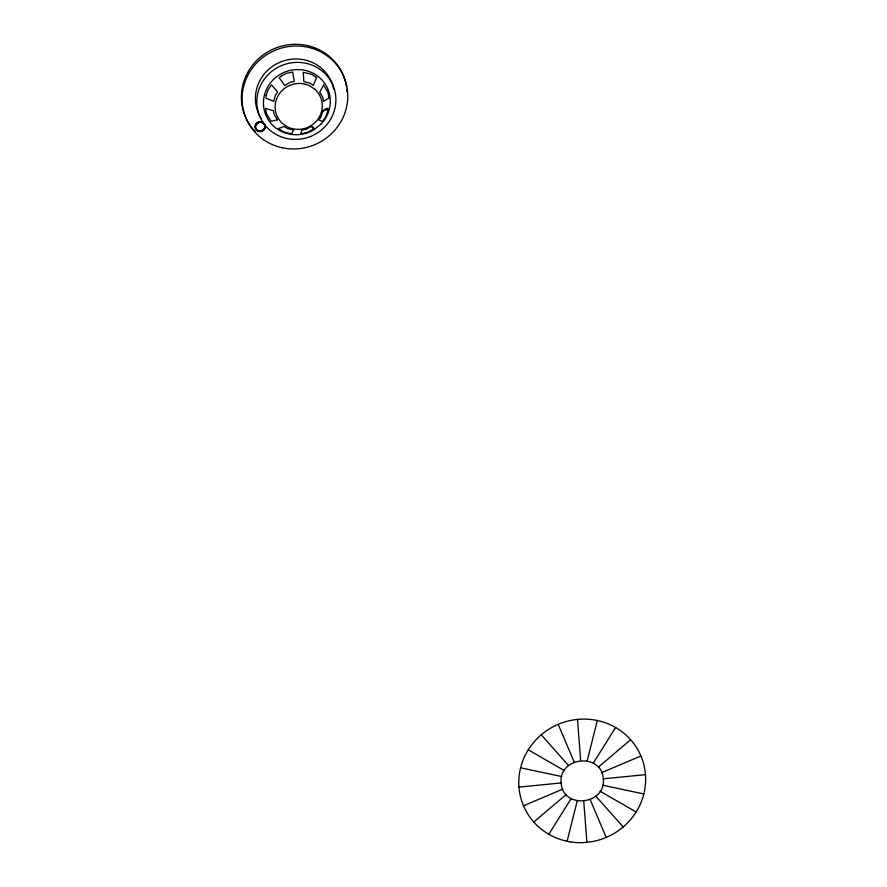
<?xml version="1.0" encoding="UTF-8"?>
<svg xmlns="http://www.w3.org/2000/svg" width="887" height="887" viewBox="0 0 887 887"><rect width="100%" height="100%" fill="white"/><g stroke="black" fill="none" stroke-linecap="round" stroke-linejoin="round"><path stroke-width="1.33" d="M561.127 782.955C558.233 756.866 601.708 752.109 603.293 778.808C606.176 804.897 562.713 809.665 561.127 782.955L518.95 787.102M328.146 109.4L325.862 116.674L322.38 121.452L318.71 119.978C323.19 116.286 320.684 108.414 328.279 108.336L328.146 109.4L322.835 110.908M256.066 128.637C253.205 124.014 261.776 119.002 264.481 124.812C267.198 129.247 258.294 134.425 255.977 128.415M259.581 122.317L257.396 123.315L255.611 126.142M567.126 841.264L577.204 800.906M587.205 760.869L597.295 720.499M548.82 834.268L571.173 798.533M593.248 763.241L615.589 727.495M533.797 822.049L566.205 794.497M598.215 767.277L630.624 739.725M313.71 128.925L306.647 132.706L300.782 133.737L301.846 130.101L305.982 129.369L311.448 126.309L314.397 128.371L313.71 128.925L311.448 126.309M262.031 130.555L263.151 130.145M523.496 805.795L562.746 789.142M601.674 772.632L640.913 755.979M603.293 778.808L645.459 774.661M258.516 130.722L260.978 131.132M262.995 123.049L260.778 122.262M520.602 767.809L561.781 776.546M602.628 785.217L643.818 793.965M528.275 749.781L564.376 770.603M600.033 791.171L636.134 811.982M541.236 734.813L568.656 765.658M595.754 796.116L623.184 826.961M558.2 724.346L574.244 762.144M590.165 799.63L606.22 837.428M264.559 128.238L263.982 129.28M577.515 719.412L580.641 760.392M583.768 801.371L586.895 842.351M264.814 124.402A5.089 4.901 -22.8 0 1 264.271 129.314M263.35 130.267A5.089 4.901 -22.8 0 1 256.52 130.012A5.089 4.901 -22.8 0 1 256.376 123.36A5.089 4.901 -22.8 0 1 263.173 122.45M255.722 132.052A53.142 51.191 -22.8 0 1 271.045 50.127A53.142 51.191 -22.8 0 1 346.451 86.593M346.806 89.265A53.142 51.191 -22.8 0 1 347.005 91.949M261.122 118.326A39.749 38.285 -22.8 0 1 280.802 61.89A39.749 38.285 -22.8 0 1 333.789 89.365M266.144 95.253L265.923 98.147L273.773 101.351L275.314 95.441L277.675 92.015L271.455 84.886L268.107 89.753L266.144 95.253M316.637 77.524L313.311 85.352L309.885 83.101L303.864 81.671L303.243 72.302L311.78 74.331L316.637 77.524M293.586 129.89L291.956 133.471L288.985 133.372L283.363 131.686L278.407 128.615L284.04 126.464L287.521 128.615L293.586 129.89M323.633 85.019L319.719 92.17L322.779 97.37L323.478 101.373L328.966 98.069L327.99 92.392L323.633 85.019M281.512 75.838L279.239 77.768L284.76 85.496L290.138 82.291L294.262 81.46L292.721 72.047L286.878 73.233L281.512 75.838M321.05 124.047L314.242 129.546A33.628 32.398 -22.8 0 1 263.639 106.562A33.628 32.398 -22.8 0 1 307.645 71.027A33.628 32.398 -22.8 0 1 321.05 124.047M277.443 119.812L271.2 121.308L266.643 114.057L265.501 108.414L273.429 110.72L274.227 114.7L277.443 119.812M314.985 89.399L310.018 85.984A23.705 22.829 -22.8 0 0 279.671 93.323A23.705 22.829 -22.8 0 0 282.376 123.404L287.333 126.819A23.705 22.829 -22.8 0 0 317.69 119.479A23.705 22.829 -22.8 0 0 314.985 89.399M569.72 841.763A63.775 61.425 -22.8 0 0 642.31 759.571A63.775 61.425 -22.8 0 0 534.595 741.321A63.775 61.425 -22.8 0 0 569.72 841.763M258.439 131.376A5.089 4.901 -22.8 0 0 265.28 125.843A5.089 4.901 -22.8 0 0 257.108 122.96A5.089 4.901 -22.8 0 0 258.439 131.376M282.354 147.796A53.142 51.191 -22.8 0 0 345.675 81.759A53.142 51.191 -22.8 0 0 256.753 62.877A53.142 51.191 -22.8 0 0 282.354 147.796M286.956 138.516A39.749 38.285 -22.8 0 0 334.321 89.121A39.749 38.285 -22.8 0 0 267.807 74.996A39.749 38.285 -22.8 0 0 286.956 138.516"/></g></svg>
